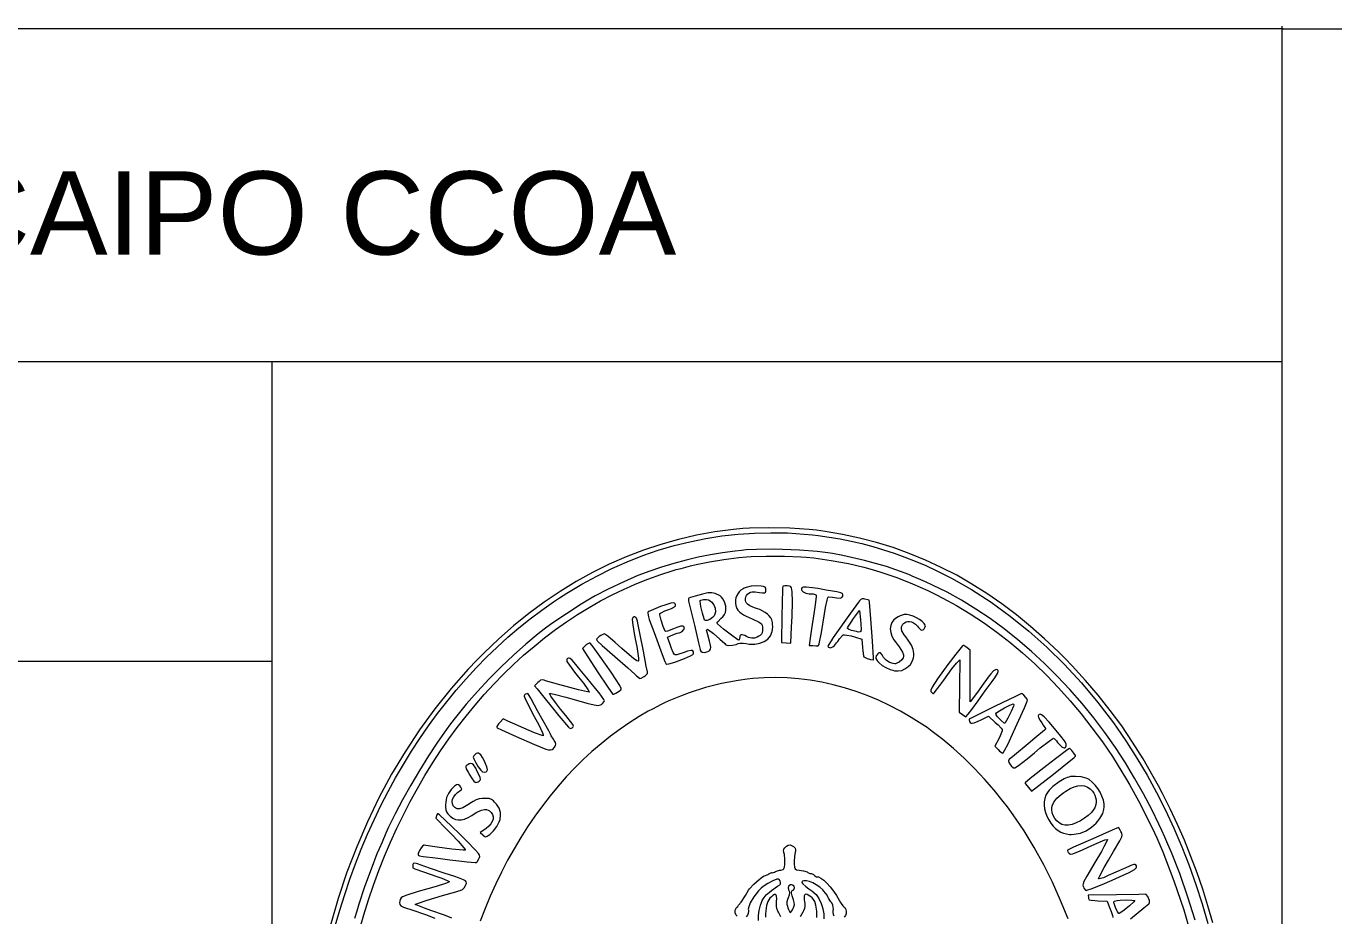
# Model space of a CAD drawing. Header units: millimetres. Extents: x 701 to 3045, y -109 to 653.
# Drawn here: x 1331.69 to 1370.21, y 46.19 to 72.41 of the extents above; entities that cross this region are included whole.
import ezdxf

# ---------------------------------------------------------------- set-up
doc = ezdxf.new("R2010")
doc.units = ezdxf.units.MM
doc.linetypes.add('XKITLINE00', pattern=[0])
for name, color, linetype, lineweight in [('G-Text', 2, 'Continuous', 50), ('G-TEXT 5', 3, 'Continuous', 5), ('Otro tipo de objeto', 4, 'Continuous', 0)]:
    doc.layers.add(name, color=color, linetype=linetype, lineweight=lineweight)
doc.styles.add('ROMAND_BOLD', font='arial.ttf')

# ---------------------------------------------------------------- blocks, each defined once
blk = doc.blocks.new('UNSA')
at = {"layer": 'G-TEXT 5', "lineweight": 0}
for points in [[(1727.776, -332.767), (1727.632, -332.271), (1727.478, -331.778), (1727.311, -331.293), (1727.133, -330.812), (1726.941, -330.339), (1726.737, -329.872), (1726.522, -329.411), (1726.294, -328.961), (1726.175, -328.736), (1726.027, -328.468), (1725.728, -327.948), (1725.417, -327.453), (1725.097, -326.98), (1724.762, -326.521), (1724.41, -326.076), (1724.038, -325.642), (1723.646, -325.213), (1723.44, -325.001), (1723.24, -324.799), (1722.834, -324.415), (1722.421, -324.051), (1722.003, -323.708), (1721.574, -323.386), (1721.14, -323.087), (1720.699, -322.808), (1720.251, -322.551), (1719.794, -322.317), (1719.329, -322.101), (1718.858, -321.909), (1718.379, -321.737), (1717.892, -321.585), (1717.397, -321.456), (1716.895, -321.347), (1716.384, -321.26), (1716.127, -321.225), (1715.919, -321.201), (1715.351, -321.169), (1714.721, -321.155), (1714.163, -321.161), (1713.965, -321.175), (1713.69, -321.201), (1713.146, -321.274), (1712.608, -321.373), (1712.079, -321.496), (1711.557, -321.642), (1711.044, -321.814), (1710.539, -322.008), (1710.039, -322.226), (1709.55, -322.469), (1709.069, -322.735), (1708.596, -323.026), (1708.131, -323.34), (1707.677, -323.677), (1707.23, -324.037), (1706.793, -324.421), (1706.365, -324.829), (1706.155, -325.042), (1705.894, -325.314), (1705.393, -325.882), (1704.916, -326.477), (1704.467, -327.095), (1704.042, -327.736), (1703.646, -328.401), (1703.276, -329.088), (1702.935, -329.797), (1702.621, -330.529), (1702.334, -331.279), (1702.078, -332.049), (1701.849, -332.837)], [(1701.993, -332.854), (1702.126, -332.391), (1702.268, -331.934), (1702.419, -331.481), (1702.583, -331.036), (1702.755, -330.598), (1702.939, -330.165), (1703.131, -329.739), (1703.331, -329.32), (1703.543, -328.91), (1703.763, -328.506), (1703.992, -328.112), (1704.23, -327.724), (1704.477, -327.346), (1704.732, -326.978), (1704.996, -326.616), (1705.267, -326.266), (1705.548, -325.925), (1705.835, -325.593), (1706.132, -325.272), (1706.435, -324.961), (1706.747, -324.66), (1707.064, -324.37), (1707.39, -324.094), (1707.723, -323.827), (1708.063, -323.572), (1708.408, -323.33), (1708.584, -323.212), (1708.8, -323.073), (1709.235, -322.812), (1709.676, -322.572), (1710.12, -322.351), (1710.571, -322.153), (1711.024, -321.973), (1711.482, -321.816), (1711.945, -321.678), (1712.412, -321.563), (1712.881, -321.468), (1713.354, -321.393), (1713.831, -321.341), (1714.312, -321.308), (1714.793, -321.298), (1715.278, -321.306), (1715.768, -321.339), (1716.012, -321.363), (1716.176, -321.381), (1716.501, -321.426), (1716.825, -321.48), (1717.146, -321.545), (1717.465, -321.62), (1717.783, -321.704), (1718.098, -321.797), (1718.413, -321.901), (1718.725, -322.014), (1719.032, -322.135), (1719.339, -322.266), (1719.642, -322.408), (1720.093, -322.634), (1720.681, -322.972), (1721.259, -323.344), (1721.821, -323.75), (1722.369, -324.191), (1722.9, -324.666), (1723.416, -325.173), (1723.915, -325.715), (1724.394, -326.287), (1724.853, -326.889), (1725.073, -327.204), (1725.237, -327.441), (1725.546, -327.928), (1725.843, -328.425), (1726.122, -328.934), (1726.385, -329.456), (1726.634, -329.987), (1726.864, -330.529), (1727.078, -331.081), (1727.278, -331.641), (1727.46, -332.207), (1727.626, -332.783)], [(1727.252, -332.688), (1727.042, -332.009), (1726.801, -331.317), (1726.563, -330.699), (1726.456, -330.452), (1726.367, -330.252), (1726.276, -330.05), (1726.191, -329.864), (1725.981, -329.436), (1725.736, -328.975), (1725.477, -328.514), (1725.35, -328.3), (1725.209, -328.067), (1724.914, -327.613), (1724.602, -327.17), (1724.275, -326.737), (1723.933, -326.317), (1723.578, -325.911), (1723.21, -325.521), (1722.832, -325.145), (1722.444, -324.787), (1722.047, -324.447), (1721.641, -324.126), (1721.231, -323.823), (1720.815, -323.544), (1720.394, -323.285), (1719.97, -323.051), (1719.543, -322.838), (1719.331, -322.743), (1719.123, -322.652), (1718.943, -322.572), (1718.842, -322.529), (1718.601, -322.436), (1718.183, -322.295), (1717.546, -322.117), (1716.901, -321.967), (1716.602, -321.913), (1716.465, -321.89), (1716.154, -321.852), (1715.63, -321.81), (1714.888, -321.783), (1714.367, -321.789), (1714.06, -321.806), (1713.924, -321.818), (1713.738, -321.838), (1713.372, -321.886), (1713.013, -321.947), (1712.655, -322.018), (1712.299, -322.103), (1711.941, -322.2), (1711.577, -322.313), (1711.206, -322.438), (1711.016, -322.509), (1710.882, -322.561), (1710.472, -322.741), (1710.011, -322.962), (1709.623, -323.156), (1709.51, -323.218), (1709.221, -323.4), (1708.356, -323.972), (1708.129, -324.132), (1707.949, -324.273), (1707.586, -324.575), (1707.224, -324.896), (1706.864, -325.238), (1706.512, -325.595), (1706.169, -325.965), (1705.839, -326.343), (1705.526, -326.727), (1705.376, -326.921), (1705.251, -327.089), (1704.992, -327.459), (1704.728, -327.861), (1704.463, -328.284), (1704.208, -328.716), (1703.968, -329.147), (1703.749, -329.563), (1703.559, -329.955), (1703.48, -330.135), (1703.365, -330.396), (1703.278, -330.59), (1703.212, -330.743), (1703.042, -331.186), (1702.854, -331.708), (1702.686, -332.213), (1702.621, -332.425), (1702.557, -332.639)], [(1702.704, -332.975), (1702.832, -332.528), (1702.969, -332.09), (1703.117, -331.655), (1703.272, -331.229), (1703.44, -330.808), (1703.614, -330.394), (1703.798, -329.987), (1703.992, -329.589), (1704.194, -329.197), (1704.404, -328.813), (1704.622, -328.439), (1704.849, -328.071), (1705.083, -327.712), (1705.326, -327.362), (1705.576, -327.02), (1705.833, -326.689), (1706.098, -326.365), (1706.371, -326.054), (1706.65, -325.751), (1706.935, -325.456), (1707.228, -325.173), (1707.527, -324.902), (1707.832, -324.639), (1708.143, -324.389), (1708.461, -324.148), (1708.784, -323.92), (1709.112, -323.703), (1709.447, -323.497), (1709.785, -323.303), (1710.13, -323.123), (1710.48, -322.954), (1710.656, -322.875), (1710.805, -322.81), (1711.175, -322.667), (1711.559, -322.525), (1711.889, -322.416), (1712.004, -322.384), (1712.156, -322.347), (1712.424, -322.276), (1712.598, -322.232), (1712.984, -322.153), (1713.405, -322.082), (1713.847, -322.026), (1714.076, -322.004), (1714.207, -321.996), (1714.656, -321.987), (1715.193, -321.991), (1715.67, -322.006), (1715.826, -322.016), (1716.052, -322.04), (1716.56, -322.113), (1717.073, -322.206), (1717.522, -322.307), (1717.696, -322.357), (1717.987, -322.446), (1718.494, -322.62), (1718.953, -322.798), (1719.404, -323), (1719.64, -323.115), (1719.844, -323.218), (1720.249, -323.441), (1720.647, -323.681), (1721.041, -323.94), (1721.427, -324.219), (1721.807, -324.514), (1722.179, -324.825), (1722.543, -325.155), (1722.898, -325.498), (1723.244, -325.86), (1723.582, -326.236), (1723.907, -326.626), (1724.224, -327.03), (1724.53, -327.449), (1724.825, -327.879), (1725.106, -328.324), (1725.243, -328.552), (1725.338, -328.718), (1725.587, -329.177), (1725.849, -329.684), (1726.066, -330.123), (1726.132, -330.27), (1726.304, -330.679), (1726.632, -331.534), (1726.921, -332.389), (1727.103, -333.001)], [(1723.521, -332.649), (1723.303, -332.106), (1723.066, -331.574), (1722.807, -331.057), (1722.529, -330.553), (1722.229, -330.064), (1721.91, -329.589), (1721.742, -329.361), (1721.619, -329.195), (1721.354, -328.866), (1721.071, -328.542), (1720.774, -328.227), (1720.469, -327.926), (1720.158, -327.641), (1719.844, -327.376), (1719.533, -327.138), (1719.381, -327.028), (1719.228, -326.923), (1718.915, -326.727), (1718.599, -326.543), (1718.278, -326.378), (1717.952, -326.224), (1717.623, -326.087), (1717.292, -325.965), (1716.958, -325.86), (1716.622, -325.769), (1716.285, -325.694), (1715.947, -325.636), (1715.608, -325.593), (1715.27, -325.567), (1714.931, -325.559), (1714.595, -325.565), (1714.26, -325.589), (1714.092, -325.607), (1713.827, -325.642), (1713.338, -325.731), (1712.869, -325.848), (1712.392, -326.004), (1712.137, -326.099), (1711.794, -326.238), (1711.666, -326.295), (1711.569, -326.351), (1711.313, -326.483), (1711.185, -326.549), (1710.921, -326.701), (1710.644, -326.877), (1710.363, -327.071), (1710.08, -327.281), (1709.801, -327.501), (1709.532, -327.732), (1709.277, -327.966), (1709.156, -328.083), (1709.029, -328.211), (1708.78, -328.474), (1708.54, -328.748), (1708.305, -329.031), (1708.077, -329.327), (1707.856, -329.63), (1707.644, -329.941), (1707.44, -330.262), (1707.244, -330.592), (1707.056, -330.927), (1706.878, -331.273), (1706.708, -331.623), (1706.547, -331.98), (1706.395, -332.346), (1706.252, -332.716)], [(1716.647, -332.567), (1716.629, -332.526), (1716.616, -332.453), (1716.622, -332.399), (1716.627, -332.362), (1716.625, -332.302), (1716.61, -332.243), (1716.578, -332.183), (1716.554, -332.146), (1716.487, -332.043), (1716.467, -332.001), (1716.441, -331.954), (1716.35, -331.839), (1716.313, -331.798), (1716.224, -331.72), (1716.125, -331.651), (1716.022, -331.594), (1715.923, -331.552), (1715.834, -331.53), (1715.761, -331.528), (1715.723, -331.544), (1715.707, -331.562), (1715.703, -331.574), (1715.703, -331.582), (1715.731, -331.621), (1715.82, -331.701), (1715.905, -331.766), (1715.992, -331.829), (1716.117, -331.938), (1716.202, -332.051), (1716.267, -332.195), (1716.299, -332.288), (1716.319, -332.358), (1716.346, -332.504), (1716.348, -332.647)], [(1714.427, -332.702), (1714.423, -332.552), (1714.442, -332.401), (1714.484, -332.249), (1714.512, -332.172), (1714.539, -332.114), (1714.591, -332.021), (1714.654, -331.942), (1714.747, -331.861), (1714.809, -331.813), (1714.983, -331.687), (1715.058, -331.645), (1715.068, -331.641), (1715.078, -331.623), (1715.078, -331.586), (1715.06, -331.528), (1715.034, -331.495), (1715.016, -331.483), (1715.005, -331.483), (1714.965, -331.487), (1714.846, -331.532), (1714.704, -331.606), (1714.565, -331.699), (1714.506, -331.748), (1714.427, -331.823), (1714.286, -332.001), (1714.181, -332.183), (1714.138, -332.3), (1714.128, -332.366), (1714.132, -332.393), (1714.136, -332.427), (1714.128, -332.492), (1714.102, -332.546), (1714.06, -332.589)], [(1713.799, -332.571), (1713.771, -332.54), (1713.74, -332.47), (1713.746, -332.391), (1713.783, -332.316), (1713.815, -332.282), (1713.843, -332.251), (1713.916, -332.158), (1714.043, -331.964), (1714.132, -331.809), (1714.163, -331.766), (1714.29, -331.631), (1714.448, -331.489), (1714.547, -331.412), (1714.595, -331.384), (1714.607, -331.382), (1714.63, -331.378), (1714.698, -331.35), (1714.733, -331.328), (1714.767, -331.307), (1714.811, -331.289), (1714.816, -331.293), (1714.818, -331.297), (1714.83, -331.299), (1714.862, -331.289), (1714.894, -331.273), (1714.929, -331.257), (1715.012, -331.229), (1715.048, -331.222), (1715.082, -331.218), (1715.147, -331.194), (1715.167, -331.18), (1715.175, -331.17), (1715.187, -331.131), (1715.2, -331.047), (1715.202, -330.899), (1715.187, -330.758), (1715.173, -330.701), (1715.167, -330.677), (1715.163, -330.636), (1715.173, -330.598), (1715.198, -330.561), (1715.218, -330.543), (1715.248, -330.513), (1715.301, -330.481), (1715.355, -330.477), (1715.416, -330.501), (1715.452, -330.525), (1715.474, -330.543), (1715.505, -330.574), (1715.517, -330.61), (1715.513, -330.656), (1715.507, -330.687), (1715.483, -330.812), (1715.47, -330.966), (1715.474, -331.057), (1715.48, -331.099), (1715.487, -331.134), (1715.505, -331.18), (1715.543, -331.204), (1715.62, -331.222), (1715.679, -331.231), (1715.751, -331.239), (1715.86, -331.269), (1715.877, -331.283), (1715.891, -331.295), (1715.933, -331.313), (1715.957, -331.313), (1715.986, -331.317), (1716.042, -331.346), (1716.063, -331.364), (1716.083, -331.384), (1716.135, -331.412), (1716.16, -331.414), (1716.19, -331.418), (1716.263, -331.453), (1716.348, -331.516), (1716.439, -331.602), (1716.536, -331.71), (1716.629, -331.833), (1716.719, -331.966), (1716.798, -332.104), (1716.835, -332.172), (1716.851, -332.203), (1716.905, -332.271), (1716.936, -332.298), (1716.96, -332.32), (1716.99, -332.375), (1717.004, -332.433), (1717, -332.494), (1716.98, -332.55), (1716.948, -332.601)], [(1705.417, -332.631), (1705.203, -332.54), (1704.804, -332.405), (1704.618, -332.34), (1704.366, -332.241), (1704.339, -332.223), (1704.374, -332.205), (1704.693, -332.098), (1705.144, -331.96), (1705.53, -331.851), (1705.627, -331.829), (1705.663, -331.821), (1705.728, -331.786), (1705.781, -331.736), (1705.821, -331.669), (1705.835, -331.631), (1705.843, -331.598), (1705.835, -331.558), (1705.815, -331.536), (1705.76, -331.499), (1705.615, -331.445), (1705.502, -331.408), (1705.194, -331.303), (1704.794, -331.166), (1704.626, -331.107), (1704.412, -331.036), (1704.327, -331.016), (1704.295, -331.018), (1704.279, -331.028), (1704.273, -331.049), (1704.273, -331.061), (1704.273, -331.061), (1704.273, -331.105), (1704.269, -331.136), (1704.273, -331.146), (1704.331, -331.176), (1704.588, -331.271), (1704.972, -331.402), (1705.122, -331.455), (1705.283, -331.524), (1705.338, -331.556), (1705.34, -331.564), (1705.328, -331.572), (1705.231, -331.611), (1704.956, -331.699), (1704.707, -331.772), (1704.43, -331.849), (1704.093, -331.95), (1703.972, -332.001), (1703.927, -332.031), (1703.897, -332.081), (1703.889, -332.126), (1703.881, -332.168), (1703.885, -332.229), (1703.919, -332.269), (1703.994, -332.304), (1704.052, -332.322), (1704.242, -332.385), (1704.643, -332.526), (1704.92, -332.625)], [(1715.082, -332.587), (1715.012, -332.455), (1714.993, -332.419), (1714.969, -332.348), (1714.957, -332.273), (1714.955, -332.185), (1714.957, -332.132), (1714.961, -332.057), (1714.955, -331.98), (1714.943, -331.95), (1714.925, -331.934), (1714.9, -331.934), (1714.852, -331.962), (1714.805, -332.001), (1714.805, -332.001), (1714.763, -332.045), (1714.698, -332.14), (1714.658, -332.257), (1714.638, -332.411), (1714.634, -332.51), (1714.632, -332.597)], [(1716.139, -332.613), (1716.139, -332.53), (1716.137, -332.421), (1716.113, -332.245), (1716.077, -332.142), (1716.044, -332.083), (1716.004, -332.035), (1715.957, -331.995), (1715.931, -331.978), (1715.858, -331.936), (1715.806, -331.924), (1715.786, -331.94), (1715.776, -331.954), (1715.776, -331.954), (1715.77, -331.976), (1715.772, -332.086), (1715.78, -332.152), (1715.786, -332.201), (1715.786, -332.278), (1715.774, -332.344), (1715.747, -332.413), (1715.725, -332.453), (1715.652, -332.587)], [(1725.36, -332.647), (1725.75, -332.326), (1725.892, -332.207), (1725.904, -332.195), (1725.916, -332.168), (1725.91, -332.112), (1725.882, -332.045), (1725.862, -331.997), (1725.817, -331.932), (1725.805, -331.928), (1725.599, -331.938), (1724.946, -331.944), (1724.111, -331.954), (1724.121, -332.031), (1724.125, -332.055), (1724.145, -332.086), (1724.202, -332.104), (1724.313, -332.112), (1724.4, -332.116), (1724.669, -332.126), (1724.744, -332.318), (1724.788, -332.437), (1724.827, -332.552), (1724.835, -332.609)]]:
    blk.add_lwpolyline(points, dxfattribs=at)
for points in [[(1714.007, -322.933), (1713.973, -322.952), (1713.912, -322.992), (1713.861, -323.038), (1713.819, -323.091), (1713.787, -323.148), (1713.762, -323.208), (1713.75, -323.273), (1713.748, -323.34), (1713.752, -323.374), (1713.76, -323.441), (1713.789, -323.526), (1713.817, -323.574), (1713.874, -323.637), (1713.987, -323.714), (1714.066, -323.752), (1714.237, -323.829), (1714.444, -323.93), (1714.514, -323.98), (1714.537, -324.015), (1714.547, -324.073), (1714.547, -324.128), (1714.547, -324.174), (1714.539, -324.237), (1714.514, -324.284), (1714.472, -324.32), (1714.44, -324.34), (1714.389, -324.37), (1714.306, -324.401), (1714.227, -324.403), (1714.136, -324.375), (1714.078, -324.348), (1714.027, -324.324), (1713.948, -324.3), (1713.91, -324.304), (1713.892, -324.316), (1713.876, -324.344), (1713.874, -324.375), (1713.872, -324.401), (1713.855, -324.445), (1713.845, -324.455), (1713.817, -324.445), (1713.631, -324.314), (1713.395, -324.132), (1713.219, -323.982), (1713.199, -323.956), (1713.229, -323.916), (1713.334, -323.809), (1713.374, -323.768), (1713.429, -323.701), (1713.457, -323.643), (1713.467, -323.572), (1713.469, -323.53), (1713.465, -323.459), (1713.431, -323.33), (1713.382, -323.247), (1713.342, -323.198), (1713.296, -323.158), (1713.241, -323.125), (1713.213, -323.111), (1713.154, -323.089), (1713.053, -323.065), (1712.938, -323.069), (1712.778, -323.103), (1712.671, -323.131), (1712.562, -323.16), (1712.428, -323.2), (1712.384, -323.224), (1712.37, -323.243), (1712.368, -323.275), (1712.374, -323.307), (1712.42, -323.507), (1712.542, -324.021), (1712.665, -324.532), (1712.713, -324.734), (1712.717, -324.75), (1712.736, -324.779), (1712.776, -324.807), (1712.853, -324.815), (1712.938, -324.793), (1712.976, -324.769), (1712.998, -324.752), (1713.021, -324.72), (1713.023, -324.666), (1713.002, -324.567), (1712.984, -324.49), (1712.934, -324.296), (1712.909, -324.197), (1712.903, -324.174), (1712.909, -324.148), (1712.92, -324.14), (1712.926, -324.138), (1712.954, -324.152), (1713.104, -324.265), (1713.294, -324.425), (1713.439, -324.556), (1713.461, -324.583), (1713.467, -324.591), (1713.494, -324.603), (1713.554, -324.611), (1713.661, -324.605), (1713.766, -324.583), (1713.805, -324.567), (1713.829, -324.556), (1713.88, -324.544), (1713.975, -324.542), (1714.062, -324.556), (1714.153, -324.571), (1714.32, -324.575), (1714.47, -324.548), (1714.597, -324.498), (1714.7, -324.423), (1714.777, -324.326), (1714.826, -324.207), (1714.844, -324.067), (1714.84, -323.99), (1714.834, -323.938), (1714.818, -323.861), (1714.785, -323.798), (1714.729, -323.736), (1714.688, -323.697), (1714.623, -323.647), (1714.468, -323.556), (1714.399, -323.532), (1714.31, -323.507), (1714.175, -323.449), (1714.106, -323.4), (1714.074, -323.366), (1714.054, -323.328), (1714.041, -323.287), (1714.041, -323.267), (1714.041, -323.239), (1714.054, -323.186), (1714.074, -323.14), (1714.104, -323.101), (1714.14, -323.073), (1714.187, -323.051), (1714.239, -323.038), (1714.296, -323.036), (1714.328, -323.041), (1714.452, -323.055), (1714.547, -323.067), (1714.571, -323.069), (1714.607, -323.065), (1714.628, -323.049), (1714.638, -323.014), (1714.642, -322.99), (1714.644, -322.966), (1714.64, -322.929), (1714.623, -322.903), (1714.595, -322.885), (1714.573, -322.879), (1714.508, -322.865), (1714.361, -322.857), (1714.207, -322.871), (1714.066, -322.907)], [(1715.143, -322.883), (1715.135, -322.939), (1715.121, -323.392), (1715.117, -323.718), (1715.103, -324.526), (1715.24, -324.536), (1715.379, -324.546), (1715.4, -324.065), (1715.412, -323.764), (1715.424, -323.319), (1715.416, -323.036), (1715.398, -322.923), (1715.379, -322.885), (1715.369, -322.879), (1715.339, -322.869), (1715.268, -322.859), (1715.202, -322.861), (1715.153, -322.873), (1715.143, -322.883)], [(1715.693, -322.96), (1715.693, -322.974), (1715.703, -323.002), (1715.737, -323.038), (1715.814, -323.073), (1715.919, -323.093), (1715.982, -323.095), (1716.03, -323.097), (1716.087, -323.113), (1716.111, -323.129), (1716.117, -323.138), (1716.119, -323.186), (1716.083, -323.483), (1716.048, -323.687), (1715.98, -324.124), (1715.941, -324.399), (1715.917, -324.611), (1716.026, -324.613), (1716.115, -324.619), (1716.17, -324.623), (1716.178, -324.623), (1716.192, -324.613), (1716.214, -324.562), (1716.279, -324.235), (1716.37, -323.683), (1716.4, -323.493), (1716.445, -323.281), (1716.467, -323.202), (1716.473, -323.192), (1716.495, -323.186), (1716.598, -323.192), (1716.663, -323.202), (1716.73, -323.212), (1716.823, -323.218), (1716.879, -323.202), (1716.903, -323.162), (1716.905, -323.131), (1716.905, -323.119), (1716.899, -323.099), (1716.881, -323.081), (1716.843, -323.065), (1716.73, -323.036), (1716.418, -322.984), (1716.168, -322.943), (1716.018, -322.919), (1715.824, -322.895), (1715.747, -322.895), (1715.715, -322.905), (1715.699, -322.921), (1715.693, -322.946), (1715.693, -322.96)], [(1711.551, -323.471), (1711.41, -323.526), (1711.204, -323.615), (1711.175, -323.637), (1711.171, -323.661), (1711.195, -323.774), (1711.218, -323.845), (1711.365, -324.233), (1711.6, -324.88), (1711.677, -325.08), (1711.713, -325.159), (1711.725, -325.165), (1711.794, -325.153), (1711.966, -325.102), (1712.251, -324.997), (1712.424, -324.92), (1712.495, -324.88), (1712.509, -324.866), (1712.521, -324.841), (1712.519, -324.797), (1712.501, -324.775), (1712.489, -324.765), (1712.449, -324.759), (1712.342, -324.783), (1712.216, -324.825), (1712.119, -324.862), (1712.026, -324.888), (1711.982, -324.886), (1711.947, -324.864), (1711.917, -324.819), (1711.871, -324.706), (1711.828, -324.583), (1711.753, -324.37), (1711.905, -324.304), (1712.034, -324.255), (1712.097, -324.239), (1712.125, -324.235), (1712.184, -324.205), (1712.228, -324.158), (1712.251, -324.11), (1712.247, -324.088), (1712.236, -324.065), (1712.208, -324.043), (1712.147, -324.049), (1712.026, -324.088), (1711.933, -324.122), (1711.753, -324.189), (1711.697, -324.207), (1711.683, -324.191), (1711.628, -324.053), (1711.565, -323.865), (1711.525, -323.714), (1711.525, -323.687), (1711.531, -323.677), (1711.571, -323.649), (1711.675, -323.598), (1711.763, -323.566), (1711.875, -323.528), (1711.962, -323.481), (1711.984, -323.449), (1711.986, -323.431), (1711.986, -323.412), (1711.978, -323.386), (1711.96, -323.368), (1711.927, -323.362), (1711.852, -323.372), (1711.679, -323.425), (1711.551, -323.471)], [(1713.077, -323.368), (1713.114, -323.414), (1713.158, -323.52), (1713.164, -323.625), (1713.146, -323.697), (1713.124, -323.74), (1713.108, -323.758), (1713.075, -323.79), (1712.996, -323.845), (1712.918, -323.875), (1712.871, -323.879), (1712.849, -323.873), (1712.843, -323.865), (1712.827, -323.831), (1712.78, -323.667), (1712.736, -323.467), (1712.711, -323.315), (1712.713, -323.289), (1712.73, -323.279), (1712.81, -323.265), (1712.863, -323.263), (1712.899, -323.263), (1712.956, -323.273), (1713.004, -323.297), (1713.053, -323.338)], [(1717.366, -323.338), (1717.13, -323.667), (1716.625, -324.381), (1716.562, -324.474), (1716.475, -324.613), (1716.467, -324.641), (1716.469, -324.647), (1716.481, -324.662), (1716.515, -324.676), (1716.544, -324.678), (1716.566, -324.676), (1716.61, -324.655), (1716.661, -324.611), (1716.719, -324.54), (1716.754, -324.492), (1716.804, -324.419), (1716.895, -324.316), (1716.918, -324.304), (1716.95, -324.302), (1717.021, -324.306), (1717.154, -324.332), (1717.275, -324.37), (1717.461, -324.431), (1717.482, -324.672), (1717.492, -324.769), (1717.516, -324.916), (1717.524, -324.945), (1717.54, -324.959), (1717.617, -324.995), (1717.714, -325.025), (1717.793, -325.037), (1717.807, -325.031), (1717.809, -324.973), (1717.779, -324.482), (1717.73, -323.833), (1717.688, -323.342), (1717.676, -323.283), (1717.643, -323.269), (1717.554, -323.249), (1717.524, -323.243), (1717.475, -323.243), (1717.435, -323.261), (1717.393, -323.303)], [(1710.72, -323.819), (1710.716, -323.837), (1710.725, -323.94), (1710.765, -324.199), (1710.807, -324.421), (1710.848, -324.647), (1710.9, -324.987), (1710.902, -325.048), (1710.9, -325.06), (1710.888, -325.074), (1710.854, -325.068), (1710.751, -324.993), (1710.557, -324.827), (1710.413, -324.698), (1710.219, -324.528), (1709.997, -324.344), (1709.908, -324.28), (1709.892, -324.273), (1709.868, -324.278), (1709.791, -324.322), (1709.746, -324.354), (1709.716, -324.381), (1709.68, -324.417), (1709.667, -324.445), (1709.682, -324.47), (1709.696, -324.486), (1709.837, -324.611), (1710.201, -324.934), (1710.583, -325.272), (1710.791, -325.46), (1710.846, -325.51), (1710.927, -325.579), (1710.943, -325.587), (1710.981, -325.573), (1711.07, -325.521), (1711.098, -325.502), (1711.139, -325.47), (1711.161, -325.438), (1711.167, -325.407), (1711.165, -325.391), (1711.127, -325.223), (1711.044, -324.779), (1710.951, -324.3), (1710.894, -324.005), (1710.872, -323.9), (1710.838, -323.809), (1710.811, -323.78), (1710.797, -323.774), (1710.773, -323.774), (1710.731, -323.796), (1710.72, -323.819)], [(1717.433, -324.187), (1717.429, -324.199), (1717.409, -324.215), (1717.358, -324.219), (1717.302, -324.207), (1717.164, -324.17), (1717.067, -324.134), (1717.041, -324.112), (1717.039, -324.102), (1717.049, -324.075), (1717.146, -323.926), (1717.219, -323.825), (1717.393, -323.582), (1717.423, -323.863), (1717.433, -323.976), (1717.439, -324.152)], [(1718.533, -323.772), (1718.484, -323.798), (1718.403, -323.863), (1718.347, -323.942), (1718.312, -324.031), (1718.3, -324.128), (1718.312, -324.231), (1718.347, -324.338), (1718.405, -324.445), (1718.444, -324.5), (1718.557, -324.649), (1718.656, -324.813), (1718.688, -324.89), (1718.69, -324.916), (1718.688, -324.934), (1718.676, -324.973), (1718.636, -325.031), (1718.557, -325.1), (1718.492, -325.137), (1718.45, -325.149), (1718.431, -325.149), (1718.383, -325.147), (1718.28, -325.11), (1718.181, -325.048), (1718.102, -324.969), (1718.078, -324.926), (1718.056, -324.884), (1718.013, -324.833), (1717.983, -324.825), (1717.961, -324.831), (1717.928, -324.86), (1717.906, -324.894), (1717.888, -324.922), (1717.87, -324.963), (1717.876, -324.999), (1717.908, -325.048), (1717.936, -325.082), (1717.975, -325.124), (1718.064, -325.199), (1718.171, -325.264), (1718.298, -325.318), (1718.371, -325.341), (1718.423, -325.355), (1718.531, -325.363), (1718.634, -325.345), (1718.731, -325.304), (1718.816, -325.246), (1718.888, -325.171), (1718.945, -325.08), (1718.979, -324.977), (1718.987, -324.92), (1718.991, -324.852), (1718.975, -324.73), (1718.923, -324.605), (1718.826, -324.457), (1718.755, -324.364), (1718.704, -324.298), (1718.642, -324.187), (1718.628, -324.114), (1718.632, -324.069), (1718.646, -324.029), (1718.672, -323.988), (1718.69, -323.97), (1718.712, -323.95), (1718.761, -323.92), (1718.813, -323.906), (1718.868, -323.906), (1718.925, -323.92), (1718.983, -323.948), (1719.042, -323.99), (1719.103, -324.047), (1719.131, -324.081), (1719.159, -324.114), (1719.2, -324.152), (1719.23, -324.164), (1719.26, -324.154), (1719.276, -324.142), (1719.299, -324.122), (1719.327, -324.065), (1719.331, -324.037), (1719.327, -324.015), (1719.295, -323.964), (1719.236, -323.91), (1719.157, -323.853), (1719.066, -323.8), (1718.969, -323.756), (1718.872, -323.722), (1718.783, -323.703), (1718.745, -323.701), (1718.708, -323.705), (1718.593, -323.742), (1718.533, -323.772)], [(1709.338, -324.621), (1709.251, -324.698), (1709.68, -325.355), (1710.017, -325.866), (1710.134, -326.038), (1710.142, -326.044), (1710.173, -326.042), (1710.237, -326.018), (1710.33, -325.961), (1710.381, -325.913), (1710.395, -325.886), (1710.393, -325.876), (1710.351, -325.793), (1710.094, -325.401), (1709.768, -324.924), (1709.57, -324.651), (1709.49, -324.552), (1709.477, -324.542), (1709.453, -324.546), (1709.378, -324.589), (1709.338, -324.621)], [(1720.222, -324.87), (1719.992, -325.177), (1719.685, -325.597), (1719.529, -325.838), (1719.491, -325.927), (1719.491, -325.963), (1719.499, -325.975), (1719.517, -325.994), (1719.551, -326.022), (1719.563, -326.026), (1719.588, -326.004), (1719.755, -325.787), (1719.869, -325.632), (1720.111, -325.304), (1720.247, -325.137), (1720.342, -325.031), (1720.331, -325.804), (1720.323, -326.574), (1720.418, -326.644), (1720.515, -326.715), (1720.586, -326.628), (1720.693, -326.493), (1720.877, -326.24), (1721.091, -325.949), (1721.294, -325.674), (1721.372, -325.567), (1721.449, -325.434), (1721.473, -325.377), (1721.473, -325.365), (1721.465, -325.349), (1721.445, -325.327), (1721.419, -325.318), (1721.389, -325.325), (1721.334, -325.355), (1721.249, -325.444), (1721.201, -325.51), (1721.049, -325.721), (1720.857, -325.985), (1720.645, -326.27), (1720.645, -325.51), (1720.645, -324.748), (1720.556, -324.682), (1720.519, -324.651), (1720.457, -324.615), (1720.443, -324.611), (1720.42, -324.625), (1720.303, -324.767), (1720.222, -324.87)], [(1708.81, -325.005), (1708.8, -325.013), (1708.792, -325.037), (1708.8, -325.084), (1708.869, -325.197), (1709.019, -325.395), (1709.136, -325.541), (1709.281, -325.721), (1709.415, -325.911), (1709.451, -325.977), (1709.447, -325.985), (1709.407, -325.979), (1709.134, -325.915), (1708.519, -325.751), (1708.17, -325.648), (1708.129, -325.636), (1708.071, -325.626), (1708.026, -325.636), (1707.978, -325.674), (1707.943, -325.704), (1707.846, -325.799), (1707.921, -325.89), (1708.56, -326.681), (1708.843, -327.018), (1708.863, -327.036), (1708.911, -327.051), (1708.956, -327.039), (1708.986, -327.008), (1708.988, -326.986), (1708.968, -326.941), (1708.764, -326.669), (1708.614, -326.483), (1708.463, -326.293), (1708.323, -326.099), (1708.293, -326.044), (1708.289, -326.026), (1708.295, -326.026), (1708.321, -326.026), (1708.426, -326.048), (1708.764, -326.135), (1709.215, -326.26), (1709.384, -326.307), (1709.601, -326.363), (1709.716, -326.38), (1709.781, -326.363), (1709.811, -326.345), (1709.845, -326.319), (1709.894, -326.262), (1709.898, -326.24), (1709.884, -326.206), (1709.742, -326.01), (1709.639, -325.88), (1709.382, -325.569), (1709.14, -325.27), (1709.061, -325.175), (1708.95, -325.05), (1708.893, -325.001), (1708.863, -324.987), (1708.841, -324.985), (1708.819, -324.995), (1708.81, -325.005)], [(1707.584, -326.048), (1707.565, -326.056), (1707.543, -326.089), (1707.539, -326.107), (1707.557, -326.155), (1707.719, -326.479), (1707.84, -326.703), (1707.97, -326.946), (1708.081, -327.178), (1708.101, -327.241), (1708.103, -327.263), (1708.099, -327.265), (1708.067, -327.259), (1707.85, -327.178), (1707.533, -327.049), (1707.2, -326.901), (1707.058, -326.834), (1706.927, -326.77), (1706.83, -326.877), (1706.791, -326.921), (1706.743, -326.998), (1706.741, -327.016), (1706.753, -327.03), (1706.876, -327.097), (1707.307, -327.293), (1707.85, -327.528), (1708.008, -327.596), (1708.176, -327.659), (1708.259, -327.679), (1708.319, -327.683), (1708.366, -327.671), (1708.404, -327.645), (1708.437, -327.6), (1708.453, -327.572), (1708.463, -327.55), (1708.469, -327.511), (1708.459, -327.467), (1708.426, -327.408), (1708.402, -327.37), (1708.335, -327.267), (1708.315, -327.224), (1708.265, -327.123), (1707.937, -326.531), (1707.85, -326.371), (1707.755, -326.2), (1707.717, -326.131), (1707.656, -326.036), (1707.644, -326.028), (1707.618, -326.034), (1707.584, -326.048)], [(1721.384, -326.402), (1720.796, -326.695), (1720.616, -326.784), (1720.616, -326.802), (1720.631, -326.846), (1720.643, -326.873), (1720.673, -326.893), (1720.703, -326.897), (1720.762, -326.887), (1720.885, -326.838), (1720.97, -326.796), (1721.182, -326.693), (1721.384, -326.875), (1721.465, -326.948), (1721.554, -327.041), (1721.585, -327.081), (1721.587, -327.093), (1721.581, -327.123), (1721.524, -327.265), (1721.484, -327.356), (1721.374, -327.578), (1721.469, -327.675), (1721.51, -327.718), (1721.585, -327.772), (1721.605, -327.776), (1721.615, -327.77), (1721.657, -327.701), (1721.758, -327.507), (1721.839, -327.33), (1722.025, -326.915), (1722.183, -326.572), (1722.241, -326.444), (1722.32, -326.248), (1722.328, -326.214), (1722.324, -326.196), (1722.284, -326.139), (1722.225, -326.074), (1722.173, -326.03), (1722.157, -326.026), (1721.977, -326.111)], [(1721.924, -326.361), (1721.916, -326.396), (1721.847, -326.555), (1721.754, -326.747), (1721.676, -326.887), (1721.657, -326.901), (1721.641, -326.893), (1721.556, -326.82), (1721.504, -326.766), (1721.451, -326.713), (1721.409, -326.656), (1721.403, -326.624), (1721.417, -326.594), (1721.455, -326.561), (1721.552, -326.503), (1721.657, -326.446), (1721.813, -326.367), (1721.906, -326.333), (1721.924, -326.345)], [(1722.646, -326.679), (1722.644, -326.691), (1722.656, -326.733), (1722.7, -326.82), (1722.747, -326.887), (1722.795, -326.954), (1722.856, -327.053), (1722.86, -327.069), (1722.828, -327.103), (1722.549, -327.342), (1722.345, -327.507), (1721.944, -327.839), (1721.793, -327.966), (1721.781, -327.978), (1721.769, -328.003), (1721.781, -328.053), (1721.819, -328.11), (1721.851, -328.152), (1721.916, -328.209), (1721.938, -328.215), (1721.961, -328.209), (1722.066, -328.14), (1722.318, -327.946), (1722.531, -327.766), (1722.704, -327.621), (1722.963, -327.423), (1723.076, -327.346), (1723.096, -327.34), (1723.113, -327.344), (1723.157, -327.384), (1723.181, -327.412), (1723.216, -327.465), (1723.286, -327.548), (1723.349, -327.602), (1723.404, -327.625), (1723.424, -327.623), (1723.446, -327.611), (1723.47, -327.568), (1723.468, -327.511), (1723.44, -327.449), (1723.416, -327.416), (1723.305, -327.281), (1723.07, -326.992), (1722.971, -326.871), (1722.822, -326.709), (1722.745, -326.65), (1722.706, -326.634), (1722.676, -326.638), (1722.654, -326.661), (1722.646, -326.679)], [(1722.894, -328.14), (1722.405, -328.528), (1722.262, -328.653), (1722.266, -328.668), (1722.316, -328.738), (1722.355, -328.785), (1722.446, -328.896), (1723.092, -328.393), (1723.351, -328.193), (1723.703, -327.906), (1723.739, -327.867), (1723.737, -327.847), (1723.695, -327.778), (1723.634, -327.701), (1723.58, -327.647), (1723.561, -327.643), (1723.511, -327.671), (1723.149, -327.942), (1722.894, -328.14)], [(1705.882, -328.118), (1705.853, -328.134), (1705.831, -328.162), (1705.827, -328.187), (1705.839, -328.235), (1705.898, -328.342), (1705.946, -328.421), (1705.997, -328.502), (1706.066, -328.601), (1706.102, -328.635), (1706.124, -328.641), (1706.161, -328.635), (1706.193, -328.619), (1706.223, -328.603), (1706.248, -328.575), (1706.254, -328.55), (1706.248, -328.498), (1706.199, -328.383), (1706.155, -328.296), (1706.118, -328.219), (1706.056, -328.122), (1706.011, -328.09), (1705.979, -328.083), (1705.926, -328.094), (1705.882, -328.118)], [(1706.082, -327.837), (1706.064, -327.857), (1706.047, -327.896), (1706.062, -327.95), (1706.108, -328.039), (1706.148, -328.108), (1706.193, -328.18), (1706.264, -328.282), (1706.322, -328.332), (1706.379, -328.34), (1706.411, -328.33), (1706.425, -328.324), (1706.446, -328.306), (1706.46, -328.265), (1706.448, -328.18), (1706.399, -328.059), (1706.361, -327.978), (1706.322, -327.904), (1706.268, -327.827), (1706.233, -327.794), (1706.201, -327.778), (1706.167, -327.776), (1706.134, -327.79), (1706.1, -327.819), (1706.082, -327.837)], [(1723.541, -328.482), (1723.497, -328.496), (1723.404, -328.538), (1723.258, -328.623), (1723.076, -328.763), (1722.967, -328.87), (1722.913, -328.938), (1722.894, -328.969), (1722.872, -329.013), (1722.84, -329.108), (1722.824, -329.207), (1722.822, -329.31), (1722.834, -329.417), (1722.86, -329.525), (1722.9, -329.634), (1722.955, -329.739), (1722.989, -329.791), (1723.02, -329.838), (1723.086, -329.921), (1723.155, -329.992), (1723.23, -330.05), (1723.309, -330.097), (1723.392, -330.133), (1723.478, -330.155), (1723.567, -330.167), (1723.616, -330.169), (1723.705, -330.165), (1723.885, -330.127), (1724.055, -330.058), (1724.21, -329.959), (1724.348, -329.84), (1724.459, -329.702), (1724.54, -329.553), (1724.574, -329.436), (1724.584, -329.357), (1724.586, -329.316), (1724.584, -329.268), (1724.562, -329.161), (1724.519, -329.046), (1724.463, -328.93), (1724.394, -328.819), (1724.315, -328.716), (1724.232, -328.627), (1724.145, -328.558), (1724.103, -328.534), (1724.05, -328.512), (1723.903, -328.478), (1723.739, -328.463), (1723.594, -328.468)], [(1705.455, -328.791), (1705.399, -328.85), (1705.314, -328.965), (1705.261, -329.084), (1705.237, -329.221), (1705.235, -329.3), (1705.235, -329.357), (1705.241, -329.442), (1705.261, -329.504), (1705.3, -329.561), (1705.33, -329.593), (1705.368, -329.63), (1705.445, -329.688), (1705.524, -329.727), (1705.607, -329.743), (1705.694, -329.741), (1705.789, -329.717), (1705.892, -329.672), (1706.007, -329.607), (1706.068, -329.565), (1706.148, -329.515), (1706.288, -329.45), (1706.377, -329.434), (1706.431, -329.436), (1706.48, -329.45), (1706.524, -329.476), (1706.547, -329.494), (1706.573, -329.523), (1706.611, -329.585), (1706.63, -329.652), (1706.628, -329.721), (1706.605, -329.791), (1706.565, -329.86), (1706.506, -329.929), (1706.429, -329.994), (1706.385, -330.024), (1706.25, -330.109), (1706.324, -330.179), (1706.347, -330.202), (1706.383, -330.23), (1706.415, -330.234), (1706.456, -330.218), (1706.486, -330.202), (1706.535, -330.171), (1706.64, -330.064), (1706.739, -329.931), (1706.811, -329.793), (1706.832, -329.731), (1706.84, -329.696), (1706.848, -329.628), (1706.844, -329.527), (1706.803, -329.395), (1706.727, -329.274), (1706.674, -329.219), (1706.638, -329.185), (1706.579, -329.141), (1706.514, -329.116), (1706.427, -329.108), (1706.367, -329.108), (1706.308, -329.108), (1706.217, -329.118), (1706.136, -329.147), (1706.045, -329.195), (1705.991, -329.232), (1705.888, -329.298), (1705.742, -329.383), (1705.645, -329.42), (1705.57, -329.411), (1705.536, -329.393), (1705.504, -329.375), (1705.459, -329.325), (1705.433, -329.266), (1705.427, -329.199), (1705.441, -329.128), (1705.471, -329.06), (1705.52, -328.993), (1705.585, -328.934), (1705.623, -328.908), (1705.655, -328.89), (1705.694, -328.86), (1705.706, -328.833), (1705.692, -328.799), (1705.678, -328.777), (1705.651, -328.742), (1705.617, -328.71), (1705.595, -328.702), (1705.556, -328.706), (1705.496, -328.75), (1705.455, -328.791)], [(1724.212, -328.868), (1724.236, -328.894), (1724.277, -328.953), (1724.309, -329.017), (1724.331, -329.084), (1724.346, -329.151), (1724.348, -329.221), (1724.34, -329.288), (1724.319, -329.353), (1724.305, -329.383), (1724.279, -329.43), (1724.206, -329.521), (1724.111, -329.612), (1724.002, -329.694), (1723.883, -329.769), (1723.759, -329.83), (1723.64, -329.874), (1723.525, -329.897), (1723.474, -329.899), (1723.43, -329.897), (1723.343, -329.874), (1723.262, -329.83), (1723.191, -329.771), (1723.129, -329.698), (1723.082, -329.616), (1723.052, -329.529), (1723.042, -329.436), (1723.046, -329.391), (1723.056, -329.331), (1723.107, -329.215), (1723.191, -329.102), (1723.315, -328.991), (1723.394, -328.936), (1723.458, -328.892), (1723.584, -328.819), (1723.701, -328.769), (1723.808, -328.74), (1723.909, -328.732), (1724.002, -328.744), (1724.091, -328.777), (1724.172, -328.831)], [(1704.966, -329.616), (1704.952, -329.662), (1704.946, -329.686), (1704.972, -329.721), (1705.221, -329.977), (1705.405, -330.161), (1705.603, -330.367), (1705.773, -330.561), (1705.809, -330.614), (1705.813, -330.63), (1705.809, -330.634), (1705.754, -330.632), (1705.419, -330.598), (1704.984, -330.545), (1704.653, -330.497), (1704.606, -330.485), (1704.592, -330.483), (1704.556, -330.509), (1704.511, -330.566), (1704.467, -330.642), (1704.447, -330.685), (1704.43, -330.721), (1704.424, -330.758), (1704.43, -330.776), (1704.465, -330.794), (1704.572, -330.812), (1704.659, -330.822), (1704.849, -330.844), (1705.081, -330.873), (1705.362, -330.911), (1705.71, -330.958), (1705.866, -330.978), (1706.098, -330.996), (1706.138, -330.99), (1706.161, -330.978), (1706.205, -330.909), (1706.223, -330.867), (1706.229, -330.849), (1706.235, -330.814), (1706.229, -330.78), (1706.203, -330.731), (1706.114, -330.626), (1705.859, -330.367), (1705.649, -330.161), (1705.403, -329.923), (1705.057, -329.595), (1705.011, -329.563), (1704.998, -329.565), (1704.974, -329.595), (1704.966, -329.616)], [(1724.249, -330.297), (1723.685, -330.547), (1723.507, -330.63), (1723.505, -330.638), (1723.517, -330.679), (1723.531, -330.701), (1723.547, -330.723), (1723.592, -330.745), (1723.664, -330.735), (1723.778, -330.693), (1723.858, -330.656), (1724.313, -330.452), (1724.602, -330.331), (1724.669, -330.313), (1724.679, -330.317), (1724.673, -330.343), (1724.576, -330.531), (1724.501, -330.665), (1724.307, -330.99), (1724.073, -331.396), (1723.99, -331.554), (1723.966, -331.619), (1723.96, -331.661), (1723.966, -331.695), (1723.972, -331.712), (1723.988, -331.748), (1724.03, -331.803), (1724.053, -331.813), (1724.073, -331.811), (1724.2, -331.766), (1724.527, -331.635), (1724.815, -331.509), (1725.033, -331.414), (1725.322, -331.283), (1725.471, -331.2), (1725.518, -331.16), (1725.528, -331.136), (1725.528, -331.121), (1725.528, -331.089), (1725.512, -331.061), (1725.496, -331.051), (1725.455, -331.049), (1725.368, -331.079), (1725.306, -331.109), (1725.148, -331.182), (1724.922, -331.281), (1724.703, -331.376), (1724.562, -331.439), (1724.515, -331.457), (1724.439, -331.477), (1724.42, -331.475), (1724.418, -331.467), (1724.455, -331.382), (1724.58, -331.144), (1724.707, -330.927), (1724.861, -330.671), (1725.043, -330.361), (1725.097, -330.242), (1725.108, -330.192), (1725.097, -330.131), (1725.077, -330.084), (1725.055, -330.038), (1725.013, -329.975), (1725, -329.969), (1724.817, -330.044), (1724.249, -330.297)], [(1715.309, -331.706), (1715.303, -331.728), (1715.309, -331.792), (1715.321, -331.819), (1715.329, -331.837), (1715.335, -331.877), (1715.325, -331.956), (1715.299, -332.031), (1715.28, -332.079), (1715.26, -332.152), (1715.26, -332.213), (1715.274, -332.28), (1715.288, -332.322), (1715.307, -332.377), (1715.347, -332.451), (1715.361, -332.459), (1715.377, -332.451), (1715.422, -332.383), (1715.446, -332.332), (1715.462, -332.292), (1715.48, -332.229), (1715.478, -332.166), (1715.458, -332.086), (1715.44, -332.029), (1715.418, -331.97), (1715.396, -331.893), (1715.396, -331.851), (1715.418, -331.821), (1715.44, -331.807), (1715.464, -331.784), (1715.483, -331.734), (1715.47, -331.685), (1715.426, -331.655), (1715.392, -331.651), (1715.365, -331.653), (1715.319, -331.683), (1715.309, -331.706)], [(1725.477, -332.122), (1725.455, -332.152), (1725.33, -332.263), (1725.172, -332.393), (1725.047, -332.484), (1725.023, -332.494), (1725.011, -332.49), (1724.976, -332.443), (1724.916, -332.314), (1724.875, -332.197), (1724.869, -332.176), (1724.869, -332.146), (1724.887, -332.128), (1724.93, -332.118), (1724.962, -332.112), (1725.055, -332.102), (1725.239, -332.094), (1725.391, -332.096), (1725.459, -332.106), (1725.479, -332.116)]]:
    blk.add_lwpolyline(points, close=True, dxfattribs=at)

msp = doc.modelspace()

# ---------------------------------------------------------------- linework, layer by layer
at = {"layer": 'Otro tipo de objeto', "linetype": 'XKITLINE00', "lineweight": 0}
for p, q in [((1368.686, 72.327), (1368.686, 72.411)), ((1368.712, 72.327), (1275.515, 72.327)), ((1368.686, 72.327), (1527.738, 72.327)), ((1368.686, 20.393), (1368.686, 72.327)), ((1275.515, 62.526), (1368.686, 62.526)), ((1338.94, 20.393), (1338.94, 62.526)), ((1275.515, 53.697), (1338.94, 53.697))]:
    msp.add_line(p, q, dxfattribs=at)

# ---------------------------------------------------------------- block references
at = {"xscale": 1.002374792047511, "yscale": 1.002374792047511, "zscale": 1.002374792047511}
msp.add_blockref('UNSA', (-365.237, 379.546), dxfattribs=at)

# ---------------------------------------------------------------- texts
at = {"layer": 'G-Text', "style": 'ROMAND_BOLD'}
msp.add_text('MANUEL ALBERTO CAIPO CCOA', height=2.45203, dxfattribs=at).set_placement((1297.169, 65.68))

doc.saveas('drawing.dxf')
